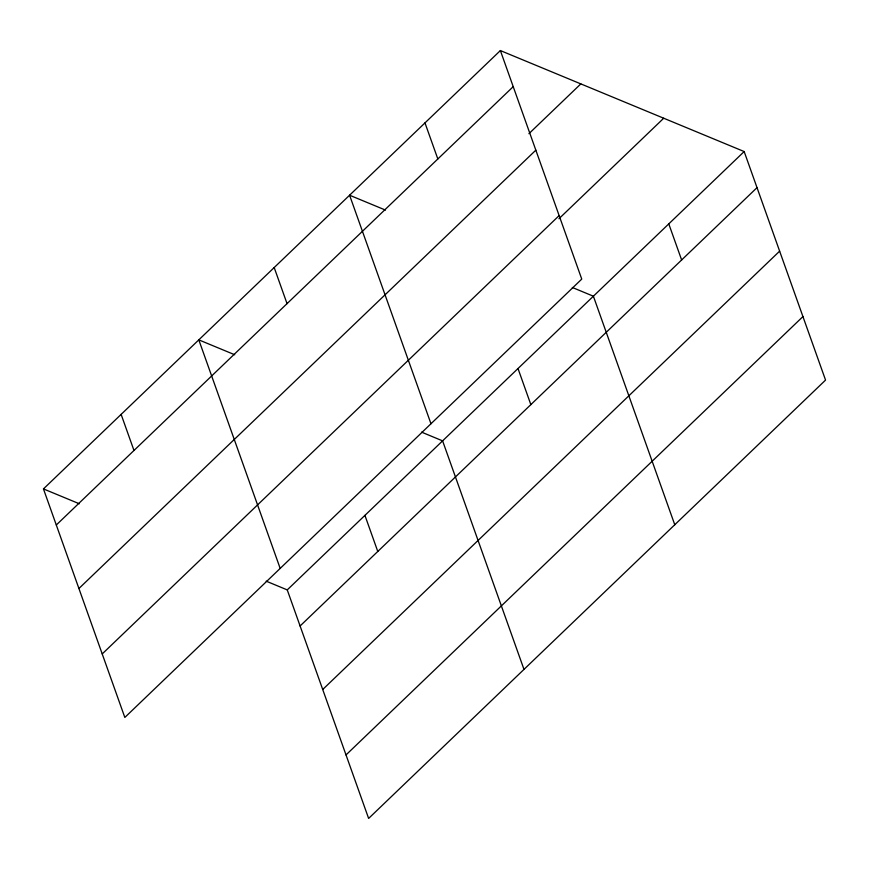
<?xml version="1.0" encoding="UTF-8"?>
<svg xmlns="http://www.w3.org/2000/svg" width="869" height="869" viewBox="0 0 869 869"><rect width="100%" height="100%" fill="white"/><g stroke="black" fill="none" stroke-linecap="round" stroke-linejoin="round"><path stroke-width="1.3" d="M500.37 50.565L581.752 279.101L124.832 717.446L43.45 488.91L500.37 50.565L744.168 151.554L825.55 380.09L368.63 818.435L287.248 589.899L266.207 581.176M56.3 524.995L513.221 86.65M528.928 133.674L580.829 83.891M78.916 588.509L535.836 150.163M102.216 653.933L559.136 215.599M558.952 218.738L663.72 118.227M287.248 589.899L744.168 151.554M300.098 625.984L757.018 187.65M322.714 689.497L779.634 251.152M346.014 754.933L802.934 316.588M385.478 210.081L349.588 195.221L430.97 423.757M572.345 287.487L593.386 296.21L674.768 524.746M234.695 354.737L198.805 339.866L280.176 568.413M421.563 432.143L442.603 440.865L523.985 669.402M43.45 488.91L79.34 503.77M668.782 223.887L681.633 259.972M518 368.532L530.85 404.628M424.974 122.887L437.835 158.984M364.926 515.382L377.776 551.467M274.191 267.543L287.042 303.639M121.128 414.394L133.978 450.479"/></g></svg>
